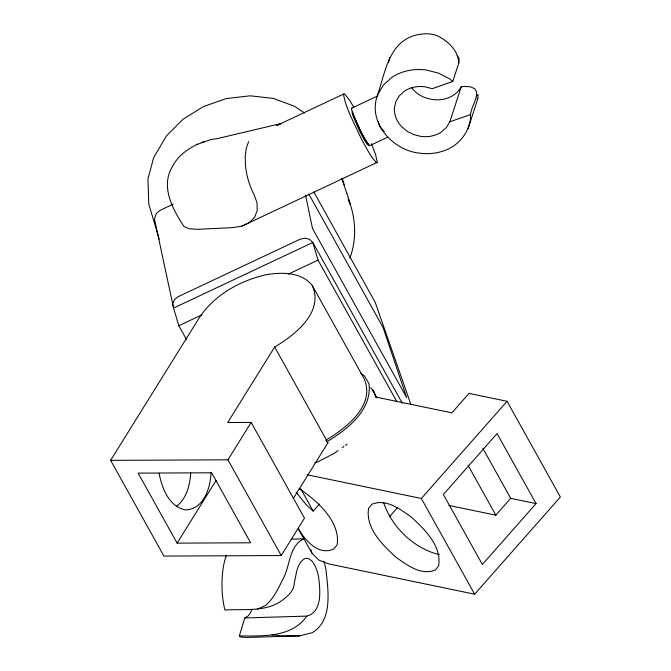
<?xml version="1.0" encoding="UTF-8"?>
<svg xmlns="http://www.w3.org/2000/svg" width="671" height="671" viewBox="0 0 671 671"><rect width="100%" height="100%" fill="white"/><g stroke="black" fill="none" stroke-linecap="round" stroke-linejoin="round"><path stroke-width="1.01" d="M346.731 193.206L341.824 178.36M190.715 472.527C190.103 484.823 186.605 498.62 176.439 506.395M211.046 472.434C210.577 487.834 203.59 509.834 185.087 509.893C168.698 506.177 161.929 488.043 159.086 473.265M458.763 63.141C458.545 50.652 447.909 41.116 437.542 35.84L437.467 35.806C429.792 32.854 421.782 33.399 414.041 35.63C388.568 43.548 385.07 72.904 377.739 94.494C367.054 122.097 392.334 150.212 419.409 153.147A47.373 40.26 13.9 0 0 454.15 145.624C463.158 139.107 469.306 129.285 470.581 118.171C469.323 108.996 477.173 101.153 476.704 91.927L474.707 88.715L470.472 86.827L464.298 86.408L461.237 86.836L449.83 121.803L446.492 127.389L441.543 131.902A28.257 24.013 13.9 0 1 420.818 136.389L413.529 134.527L406.878 131.105L401.317 126.349A29.7 25.238 13.9 0 1 394.456 107.67L395.957 101.396L399.304 95.81L404.252 91.298A28.257 24.013 13.9 0 1 424.978 86.811L432.267 88.673L452.774 81.485L458.763 63.141L459.14 58.796L457.144 55.576M468.048 128.706L477.844 98.671L478.071 94.519L476.326 96.272M388.559 62.579L389.708 57.798M349.901 258C357.089 238.834 355.756 217.471 348.215 198.666L350.052 204.429M323.908 561.35A49.788 20.986 87.8 0 1 326.022 569.897C328.044 590.22 333.101 620.197 312.275 632.678L299.711 635.865L246.374 637.45L241.023 637.081L239.321 635.907L244.781 617.949L247.809 616.204A28.257 11.91 87.8 0 0 251.96 609.302M248.614 141.598L246.265 148.207L245.209 156.502L245.519 165.93A37.979 17.312 75.8 0 0 253.99 194.405L257.01 202.608L257.236 210.359L254.661 217.152L249.444 222.52L241.963 226.093L232.711 227.628L197.324 229.306L189.222 228.761L183.938 226.412C172.648 209.352 160.252 186.53 172.405 166.668C177.53 156.167 187.385 149.063 197.702 144.164M377.739 94.494L383.342 85.125L391.646 77.568A47.373 40.26 13.9 0 1 426.379 70.044L438.608 73.164L449.755 78.901L452.774 81.485M312.359 285.712C324.034 312.275 294.703 335.181 274.657 347.008L227.712 422.529L251.172 422.42L304.475 518.138L281.233 555.538L163.934 556.083L110.631 460.356L199.74 316.997C215.097 294.544 240.327 280.486 266.504 274.665C282.197 272.132 301.682 271.839 312.359 285.712L364.068 378.578C375.827 405.443 345.934 428.383 325.72 440.277M110.631 460.356L227.93 459.82L251.172 422.42M177.11 543.133L250.61 542.789L211.633 472.787L138.125 473.122L177.11 543.133L216.096 480.402M293.168 498.704L327.96 442.726L274.657 347.008M461.237 86.836C451.793 103.829 425.506 103.468 413.277 89.654A29.7 25.238 13.9 0 1 411.331 87.289M226.429 555.261A47.373 19.971 87.8 0 0 222.982 569.218C221.346 582.78 221.531 596.729 224.936 610.014C244.462 608.723 266.655 612.623 283.229 599.538C288.656 595.286 294.083 590.472 294.25 583.032C296.498 574.602 296.423 562.885 305.221 558.339L308.408 558.557L311.545 560.73A29.7 12.523 87.8 0 1 318.582 576.867C320.075 589.583 322.885 611.642 306.865 616.104C291.742 637.785 262.562 636.083 239.321 635.907M296.104 492.22L305.926 504.424L313.189 511.117L319.404 504.072M389.348 516.855L397.526 507.578M307.125 474.774L421.346 498.478L507.066 401.292L560.369 497.018L474.649 594.204L328.815 563.934L318.691 560.008L311.981 553.256L298.276 528.656C305.23 540.516 318.557 556.125 333.915 548.928L337.186 544.785C340.449 521.216 316.871 500.449 299.165 488.639M448.907 505.439L495.844 515.177L510.698 498.335L536.062 503.594L482.348 564.496L443.363 494.493L497.077 433.592L536.062 503.594M477.098 99.325L477.844 98.671M338.092 450.568L333.948 453.512L318.608 461.447L314.724 462.772M342.235 447.624L343.887 446.441M345.548 445.267L347.201 444.085M327.314 443.137L327.96 442.726M326.408 441.963C346.823 430.019 372.464 410.098 368.933 383.527L364.219 375.634L360.797 373.47M353.927 107.545A42.097 4.269 64.8 0 0 349.331 99.853L344.374 93.697L276.72 125.536L281.099 123.514L217.278 138.62L211.029 139.493L196.788 144.55M387.452 137.303L369.478 145.75L366.777 142.386A22.99 2.332 64.8 0 1 360.042 130.166L353.726 116.033A18.536 1.879 64.8 0 1 351.52 108.274L378.016 95.777M173.219 204.152L160 210.384L156.209 213.621L154.481 219.023L173.563 307.989L172.707 303.812L174.418 299.66L178.226 296.641L300.046 239.237L304.936 238.163L309.599 239.312L312.778 242.382L402.298 403.229M241.963 226.093L377.27 162.332L375.651 154.775L371.399 143.661M186.454 339.425L178.821 325.72L202.088 314.758M288.253 274.154L318.037 260.113L312.787 242.483L173.571 308.09L178.821 325.72M257.513 609.05L265.137 605.754C273.433 598.951 278.046 589.071 282.667 579.568L282.726 579.492C290.367 566.391 288.488 546.437 303.627 538.838L291.214 539.207M351.52 108.266L352.015 108.056M377.27 162.332L376.364 162.718L371.407 156.561M201.409 142.646L204.512 141.363M449.83 121.803L470.346 114.615M244.781 617.949L306.865 616.104M299.711 635.865L282.533 635.848L271.898 634.934M439.631 554.707C414.074 548.702 391.78 527.221 383.544 502.445M507.066 401.292L469.021 393.399L451.877 412.833L375.055 396.897M304.55 112.98L294.477 106.295L273.433 98.436L250.157 95.81L226.253 98.595L203.347 106.597L182.99 119.27L166.576 135.752L155.227 154.917L153.609 157.828L147.922 179.014L148.811 204.202L159.22 239.111M384.265 131.575L379.861 126.676L378.293 121.568M370.585 387.67L373.94 391.05L375.743 396.846M367.683 143.032L366.223 140.96A20.868 2.114 64.8 0 1 362.298 134.141M372.17 389.918L373.747 392.552M374.795 394.305L376.892 397.819M482.852 448.329L510.698 498.335M467.997 465.171L495.844 515.177M313.785 191.847L375.232 302.395L410.946 404.63M308.853 194.154L383.032 327.373L406.685 397.635L312.493 228.484L305.573 195.211M318.037 260.113L396.871 401.677M421.346 498.478L474.649 594.204M300.658 488.622L313.189 511.117M227.93 459.82L281.233 555.538M342.118 178.201L344.206 184.718M310.849 549.608L311.981 553.256M346.739 192.594L349.96 203.397M343.468 94.083C345.783 108.291 353.315 121.132 359.086 134.175A42.097 4.269 64.8 0 0 371.407 156.553M353.424 114.481A16.825 1.711 64.8 0 0 354.372 117.031L360.109 129.864A20.868 2.114 64.8 0 0 361.87 133.319M353.172 113.734A16.825 1.711 64.8 0 1 352.493 111.327M352.116 112.636A16.825 1.711 64.8 0 0 353.994 118.339L359.731 131.164A20.868 2.114 64.8 0 0 365.838 142.26L367.305 144.332L368.748 145.121A16.825 1.711 64.8 0 0 368.622 143.779M368.589 508.417C365.418 528.236 382.285 544.575 395.588 556.913C406.651 564.881 421.12 575.961 435.362 569.981L438.633 565.846C441.803 546.018 424.936 529.687 411.633 517.349C400.57 509.373 386.102 498.301 371.86 504.273L368.589 508.417"/></g></svg>
